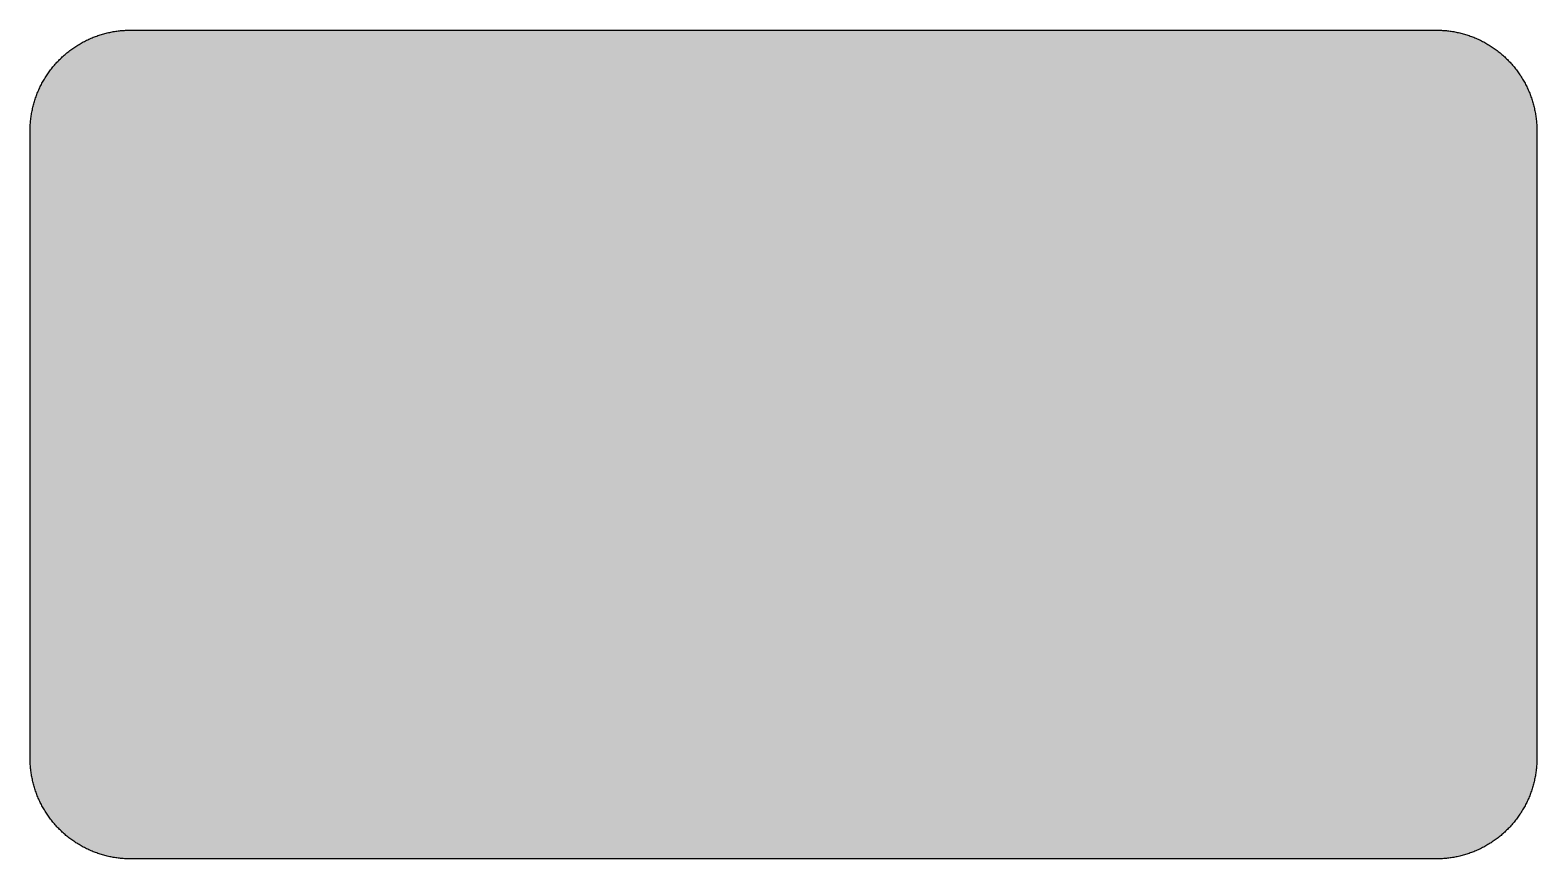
# Model space of a CAD drawing. Header units: millimetres. Extents: x 0 to 212, y 0 to 116.
import ezdxf

# ---------------------------------------------------------------- set-up
doc = ezdxf.new("R2010")
doc.units = ezdxf.units.MM

msp = doc.modelspace()

# ---------------------------------------------------------------- hatches: boundary and pattern name
msp.add_hatch(color=254).paths.add_polyline_path([(14.1633, 0.0536), (13.9878, 0.0533), (13.8125, 0.0559), (13.6373, 0.061), (13.462, 0.0686), (13.2893, 0.0787), (13.114, 0.0914), (12.9413, 0.1041), (12.7686, 0.1219), (12.5959, 0.1397), (12.4231, 0.16), (12.2504, 0.1829), (12.0777, 0.2057), (11.9075, 0.2337), (11.7373, 0.2616), (11.5672, 0.2921), (11.397, 0.3251), (11.2268, 0.3607), (11.0592, 0.3988), (10.8915, 0.4369), (10.7239, 0.4775), (10.5562, 0.5207), (10.3886, 0.5664), (10.2235, 0.6121), (10.0584, 0.6629), (9.8933, 0.7137), (9.7307, 0.7671), (9.5682, 0.8204), (9.4056, 0.8788), (9.2431, 0.9373), (9.083, 0.9982), (8.923, 1.0617), (8.763, 1.1252), (8.6055, 1.1938), (8.4455, 1.2624), (8.2906, 1.331), (8.1331, 1.4046), (7.9781, 1.4783), (7.8232, 1.5545), (7.6708, 1.6332), (7.5184, 1.7145), (7.366, 1.7958), (7.2161, 1.8796), (7.0663, 1.966), (6.919, 2.0523), (6.7716, 2.1438), (6.6243, 2.2352), (6.4795, 2.3266), (6.3348, 2.4232), (6.19, 2.5197), (6.0477, 2.6187), (5.908, 2.7178), (5.7683, 2.8194), (5.6286, 2.9235), (5.4915, 3.0302), (5.3543, 3.1369), (5.2197, 3.2461), (5.0851, 3.3579), (4.953, 3.4722), (4.8209, 3.5865), (4.6914, 3.7033), (4.5644, 3.8202), (4.4348, 3.9395), (4.3104, 4.0615), (4.1859, 4.1859), (4.0615, 4.3104), (3.9395, 4.4348), (3.8202, 4.5618), (3.7033, 4.6914), (3.5865, 4.8209), (3.4722, 4.953), (3.3579, 5.0851), (3.2487, 5.2197), (3.1369, 5.3543), (3.0302, 5.4915), (2.9235, 5.6286), (2.8194, 5.7683), (2.7178, 5.908), (2.6187, 6.0477), (2.5197, 6.19), (2.4232, 6.3348), (2.3266, 6.477), (2.2352, 6.6243), (2.1438, 6.7691), (2.0523, 6.919), (1.966, 7.0663), (1.8796, 7.2161), (1.7958, 7.366), (1.7145, 7.5184), (1.6332, 7.6708), (1.5545, 7.8232), (1.4783, 7.9781), (1.4046, 8.1331), (1.331, 8.2906), (1.2598, 8.4455), (1.1913, 8.603), (1.1252, 8.763), (1.0592, 8.923), (0.9982, 9.083), (0.9373, 9.2431), (0.8763, 9.4056), (0.8204, 9.5682), (0.7645, 9.7307), (0.7112, 9.8933), (0.6604, 10.0584), (0.6121, 10.2235), (0.5639, 10.3911), (0.5207, 10.5562), (0.4775, 10.7239), (0.4343, 10.8915), (0.3962, 11.0592), (0.3607, 11.2268), (0.3251, 11.397), (0.2921, 11.5672), (0.2616, 11.7373), (0.2311, 11.9075), (0.2057, 12.0802), (0.1803, 12.2504), (0.1575, 12.4231), (0.1372, 12.5959), (0.1194, 12.7686), (0.1041, 12.9413), (0.0889, 13.1166), (0.0787, 13.2893), (0.0686, 13.4645), (0.061, 13.6373), (0.0559, 13.8125), (0.0508, 13.9878), (0.0508, 14.163), (0.0522, 102.3592), (0.0508, 102.5322), (0.0559, 102.7074), (0.061, 102.8827), (0.0686, 103.058), (0.0787, 103.2307), (0.0889, 103.4059), (0.1041, 103.5787), (0.1194, 103.7514), (0.1372, 103.9241), (0.1575, 104.0968), (0.1803, 104.2695), (0.2057, 104.4423), (0.2311, 104.6124), (0.2616, 104.7826), (0.2921, 104.9528), (0.3251, 105.123), (0.3607, 105.2932), (0.3962, 105.4608), (0.4343, 105.6284), (0.4775, 105.7961), (0.5207, 105.9637), (0.5639, 106.1314), (0.6121, 106.2965), (0.6604, 106.4616), (0.7112, 106.6267), (0.7645, 106.7892), (0.8204, 106.9518), (0.8763, 107.1143), (0.9373, 107.2769), (0.9982, 107.4369), (1.0592, 107.5969), (1.1252, 107.757), (1.1913, 107.9144), (1.2598, 108.0745), (1.331, 108.2294), (1.4046, 108.3869), (1.4783, 108.5418), (1.5545, 108.6968), (1.6332, 108.8492), (1.7145, 109.0016), (1.7958, 109.154), (1.8796, 109.3038), (1.966, 109.4537), (2.0523, 109.601), (2.1438, 109.7483), (2.2352, 109.8956), (2.3266, 110.0404), (2.4232, 110.1852), (2.5197, 110.33), (2.6187, 110.4722), (2.7178, 110.6119), (2.8194, 110.7516), (2.9235, 110.8913), (3.0302, 111.0285), (3.1369, 111.1656), (3.2487, 111.3003), (3.3579, 111.4349), (3.4722, 111.567), (3.5865, 111.699), (3.7033, 111.8286), (3.8202, 111.9556), (3.9395, 112.0851), (4.0615, 112.2096), (4.1859, 112.334), (4.3104, 112.4585), (4.4348, 112.5804), (4.5644, 112.6998), (4.6914, 112.8166), (4.8209, 112.9335), (4.953, 113.0478), (5.0851, 113.1621), (5.2197, 113.2713), (5.3543, 113.3831), (5.4915, 113.4897), (5.6286, 113.5964), (5.7683, 113.7006), (5.908, 113.8022), (6.0477, 113.9012), (6.19, 114.0003), (6.3348, 114.0968), (6.4795, 114.1933), (6.6243, 114.2848), (6.7716, 114.3762), (6.919, 114.4676), (7.0663, 114.554), (7.2161, 114.6404), (7.366, 114.7242), (7.5184, 114.8055), (7.6708, 114.8867), (7.8232, 114.9655), (7.9781, 115.0417), (8.1331, 115.1153), (8.2906, 115.189), (8.4455, 115.2601), (8.6055, 115.3287), (8.763, 115.3947), (8.923, 115.4608), (9.083, 115.5217), (9.2431, 115.5827), (9.4056, 115.6437), (9.5682, 115.6995), (9.7307, 115.7554), (9.8933, 115.8088), (10.0584, 115.8596), (10.2235, 115.9078), (10.3886, 115.9561), (10.5562, 115.9993), (10.7239, 116.0424), (10.8915, 116.0856), (11.0592, 116.1237), (11.2268, 116.1593), (11.397, 116.1948), (11.5672, 116.2279), (11.7373, 116.2583), (11.9075, 116.2888), (12.0777, 116.3142), (12.2504, 116.3396), (12.4231, 116.3625), (12.5959, 116.3828), (12.7686, 116.4006), (12.9413, 116.4158), (13.114, 116.4311), (13.2893, 116.4412), (13.462, 116.4514), (13.6373, 116.459), (13.8125, 116.4641), (13.9878, 116.4692), (14.163, 116.4692), (197.6078, 116.4703), (197.7822, 116.4692), (197.9574, 116.4641), (198.1327, 116.459), (198.3054, 116.4514), (198.4807, 116.4412), (198.6534, 116.4311), (198.8287, 116.4158), (199.0014, 116.4006), (199.1741, 116.3828), (199.3468, 116.3625), (199.5195, 116.3396), (199.6897, 116.3142), (199.8624, 116.2888), (200.0326, 116.2583), (200.2028, 116.2279), (200.373, 116.1948), (200.5432, 116.1593), (200.7108, 116.1237), (200.8784, 116.0856), (201.0461, 116.0424), (201.2137, 115.9993), (201.3788, 115.9561), (201.5465, 115.9078), (201.7116, 115.8596), (201.8767, 115.8088), (202.0392, 115.7554), (202.2018, 115.6995), (202.3643, 115.6437), (202.5269, 115.5827), (202.6869, 115.5217), (202.8469, 115.4608), (203.007, 115.3947), (203.167, 115.3287), (203.3245, 115.2601), (203.4794, 115.189), (203.6369, 115.1153), (203.7918, 115.0417), (203.9468, 114.9655), (204.0992, 114.8867), (204.2516, 114.8055), (204.404, 114.7242), (204.5538, 114.6404), (204.7037, 114.554), (204.8535, 114.4676), (205.0009, 114.3762), (205.1456, 114.2848), (205.293, 114.1933), (205.4352, 114.0968), (205.58, 114.0003), (205.7222, 113.9012), (205.8619, 113.8022), (206.0016, 113.7006), (206.1413, 113.5964), (206.2785, 113.4897), (206.4156, 113.3831), (206.5503, 113.2713), (206.6849, 113.1621), (206.817, 113.0478), (206.949, 112.9335), (207.0786, 112.8166), (207.2081, 112.6998), (207.3351, 112.5804), (207.4596, 112.4585), (207.584, 112.334), (207.7085, 112.2096), (207.8304, 112.0851), (207.9498, 111.9556), (208.0666, 111.8286), (208.1835, 111.699), (208.2978, 111.567), (208.4121, 111.4349), (208.5238, 111.3003), (208.6331, 111.1656), (208.7397, 111.0285), (208.8464, 110.8913), (208.9506, 110.7516), (209.0522, 110.6119), (209.1512, 110.4722), (209.2503, 110.33), (209.3468, 110.1852), (209.4433, 110.0404), (209.5348, 109.8956), (209.6262, 109.7483), (209.7176, 109.601), (209.804, 109.4537), (209.8904, 109.3038), (209.9742, 109.154), (210.0555, 109.0016), (210.1367, 108.8492), (210.2155, 108.6968), (210.2917, 108.5418), (210.3653, 108.3869), (210.439, 108.2294), (210.5076, 108.0745), (210.5762, 107.9144), (210.6447, 107.757), (210.7082, 107.5969), (210.7717, 107.4369), (210.8327, 107.2769), (210.8911, 107.1143), (210.9495, 106.9518), (211.0029, 106.7892), (211.0562, 106.6267), (211.107, 106.4616), (211.1578, 106.2965), (211.2035, 106.1314), (211.2493, 105.9637), (211.2924, 105.7961), (211.3331, 105.6284), (211.3712, 105.4608), (211.4093, 105.2932), (211.4448, 105.123), (211.4779, 104.9528), (211.5083, 104.7826), (211.5363, 104.6124), (211.5642, 104.4423), (211.5871, 104.2695), (211.6099, 104.0968), (211.6303, 103.9241), (211.648, 103.7514), (211.6658, 103.5787), (211.6785, 103.4059), (211.6912, 103.2307), (211.7014, 103.058), (211.709, 102.8827), (211.7141, 102.7074), (211.7166, 102.5322), (211.7166, 102.3569), (211.7189, 14.1647), (211.7166, 13.9878), (211.7141, 13.8125), (211.709, 13.6373), (211.7014, 13.4645), (211.6912, 13.2893), (211.6785, 13.1166), (211.6658, 12.9413), (211.648, 12.7686), (211.6303, 12.5959), (211.6099, 12.4231), (211.5871, 12.2504), (211.5642, 12.0802), (211.5363, 11.9075), (211.5083, 11.7373), (211.4779, 11.5672), (211.4448, 11.397), (211.4093, 11.2268), (211.3712, 11.0592), (211.3331, 10.8915), (211.2924, 10.7239), (211.2493, 10.5562), (211.2035, 10.3911), (211.1578, 10.2235), (211.107, 10.0584), (211.0562, 9.8933), (211.0029, 9.7307), (210.9495, 9.5682), (210.8911, 9.4056), (210.8327, 9.2431), (210.7717, 9.083), (210.7082, 8.923), (210.6447, 8.763), (210.5762, 8.603), (210.5076, 8.4455), (210.439, 8.2906), (210.3653, 8.1331), (210.2917, 7.9781), (210.2155, 7.8232), (210.1367, 7.6708), (210.0555, 7.5184), (209.9742, 7.366), (209.8904, 7.2161), (209.804, 7.0663), (209.7176, 6.919), (209.6262, 6.7691), (209.5348, 6.6243), (209.4433, 6.477), (209.3468, 6.3348), (209.2503, 6.19), (209.1512, 6.0477), (209.0522, 5.908), (208.9506, 5.7683), (208.8464, 5.6286), (208.7397, 5.4915), (208.6331, 5.3543), (208.5238, 5.2197), (208.4121, 5.0851), (208.2978, 4.953), (208.1835, 4.8209), (208.0666, 4.6914), (207.9498, 4.5618), (207.8304, 4.4348), (207.7085, 4.3104), (207.584, 4.1859), (207.4596, 4.0615), (207.3351, 3.9395), (207.2081, 3.8202), (207.0786, 3.7033), (206.949, 3.5865), (206.817, 3.4722), (206.6849, 3.3579), (206.5503, 3.2461), (206.4156, 3.1369), (206.2785, 3.0302), (206.1413, 2.9235), (206.0016, 2.8194), (205.8619, 2.7178), (205.7222, 2.6187), (205.58, 2.5197), (205.4352, 2.4232), (205.293, 2.3266), (205.1456, 2.2352), (205.0009, 2.1438), (204.8535, 2.0523), (204.7037, 1.966), (204.5538, 1.8796), (204.404, 1.7958), (204.2516, 1.7145), (204.0992, 1.6332), (203.9468, 1.5545), (203.7918, 1.4783), (203.6369, 1.4046), (203.4794, 1.331), (203.3245, 1.2624), (203.167, 1.1938), (203.007, 1.1252), (202.8469, 1.0617), (202.6869, 0.9982), (202.5269, 0.9373), (202.3643, 0.8788), (202.2018, 0.8204), (202.0392, 0.7671), (201.8767, 0.7137), (201.7116, 0.6629), (201.5465, 0.6121), (201.3788, 0.5664), (201.2137, 0.5207), (201.0461, 0.4775), (200.8784, 0.4369), (200.7108, 0.3988), (200.5432, 0.3607), (200.373, 0.3251), (200.2028, 0.2921), (200.0326, 0.2616), (199.8624, 0.2337), (199.6897, 0.2057), (199.5195, 0.1829), (199.3468, 0.16), (199.1741, 0.1397), (199.0014, 0.1219), (198.8287, 0.1041), (198.6534, 0.0914), (198.4807, 0.0787), (198.3054, 0.0686), (198.1327, 0.061), (197.9574, 0.0559), (197.7822, 0.0533), (197.6069, 0.0533)])
h = msp.add_hatch(color=59)
h.paths.add_polyline_path([(14.1633, 3.5814), (13.8887, 3.5839), (13.6169, 3.5941), (13.3477, 3.6119), (13.081, 3.6347), (12.8143, 3.6652), (12.5501, 3.7008), (12.2885, 3.7465), (12.0294, 3.7948), (11.7729, 3.8506), (11.5164, 3.9141), (11.2649, 3.9827), (11.016, 4.0564), (10.7671, 4.1351), (10.5232, 4.2215), (10.2819, 4.3129), (10.0432, 4.412), (9.8069, 4.5161), (9.5733, 4.6228), (9.3447, 4.7371), (9.1186, 4.8565), (8.8951, 4.9809), (8.6741, 5.113), (8.4582, 5.2476), (8.2448, 5.3873), (8.0366, 5.5321), (7.8308, 5.682), (7.6276, 5.8369), (7.4295, 5.9969), (7.2365, 6.1595), (7.046, 6.3297), (6.8605, 6.5024), (6.6777, 6.6802), (6.5024, 6.8605), (6.3271, 7.046), (6.1595, 7.2365), (5.9969, 7.432), (5.8369, 7.6302), (5.682, 7.8308), (5.5321, 8.0366), (5.3873, 8.2448), (5.2451, 8.4582), (5.1105, 8.6741), (4.9809, 8.8951), (4.8565, 9.1186), (4.7371, 9.3447), (4.6228, 9.5758), (4.5136, 9.8069), (4.4094, 10.0432), (4.3129, 10.2819), (4.2215, 10.5232), (4.1351, 10.7696), (4.0538, 11.016), (3.9802, 11.2649), (3.9116, 11.5189), (3.8506, 11.7729), (3.7948, 12.0294), (3.744, 12.2911), (3.7008, 12.5527), (3.6627, 12.8143), (3.6322, 13.081), (3.6093, 13.3502), (3.5916, 13.6195), (3.5814, 13.8913), (3.5789, 14.163), (3.58, 102.3592), (3.5814, 102.6312), (3.5916, 102.903), (3.6093, 103.1723), (3.6322, 103.439), (3.6627, 103.7057), (3.7008, 103.9698), (3.744, 104.2314), (3.7948, 104.4905), (3.8506, 104.7471), (3.9116, 105.0036), (3.9802, 105.2551), (4.0538, 105.504), (4.1351, 105.7529), (4.2215, 105.9967), (4.3129, 106.238), (4.4094, 106.4768), (4.5136, 106.713), (4.6228, 106.9467), (4.7371, 107.1753), (4.8565, 107.4014), (4.9809, 107.6249), (5.1105, 107.8459), (5.2451, 108.0618), (5.3873, 108.2751), (5.5321, 108.4834), (5.682, 108.6891), (5.8369, 108.8923), (5.9969, 109.0905), (6.1595, 109.2835), (6.3271, 109.474), (6.5024, 109.6594), (6.6777, 109.8423), (6.8605, 110.0176), (7.046, 110.1928), (7.2365, 110.3605), (7.4295, 110.523), (7.6276, 110.683), (7.8308, 110.838), (8.0366, 110.9878), (8.2448, 111.1326), (8.4582, 111.2749), (8.6741, 111.4095), (8.8951, 111.539), (9.1186, 111.6635), (9.3447, 111.7829), (9.5733, 111.8972), (9.8069, 112.0064), (10.0432, 112.1105), (10.2819, 112.207), (10.5232, 112.2985), (10.7671, 112.3848), (11.016, 112.4661), (11.2649, 112.5398), (11.5164, 112.6084), (11.7729, 112.6693), (12.0294, 112.7252), (12.2885, 112.776), (12.5501, 112.8192), (12.8143, 112.8573), (13.081, 112.8878), (13.3477, 112.9106), (13.6169, 112.9284), (13.8887, 112.9386), (14.163, 112.9411), (197.6078, 112.9425), (197.8787, 112.9386), (198.1505, 112.9284), (198.4197, 112.9106), (198.689, 112.8878), (198.9557, 112.8573), (199.2173, 112.8192), (199.4789, 112.776), (199.7405, 112.7252), (199.9971, 112.6693), (200.2511, 112.6084), (200.5051, 112.5398), (200.754, 112.4661), (201.0004, 112.3848), (201.2467, 112.2985), (201.488, 112.207), (201.7268, 112.1105), (201.963, 112.0064), (202.1942, 111.8972), (202.4253, 111.7829), (202.6514, 111.6635), (202.8749, 111.539), (203.0959, 111.4095), (203.3118, 111.2749), (203.5251, 111.1326), (203.7334, 110.9878), (203.9391, 110.838), (204.1398, 110.683), (204.3379, 110.523), (204.5335, 110.3605), (204.724, 110.1928), (204.9094, 110.0176), (205.0898, 109.8423), (205.2676, 109.6594), (205.4403, 109.474), (205.6105, 109.2835), (205.773, 109.0905), (205.933, 108.8923), (206.088, 108.6891), (206.2378, 108.4834), (206.3826, 108.2751), (206.5223, 108.0618), (206.6569, 107.8459), (206.789, 107.6249), (206.9135, 107.4014), (207.0329, 107.1753), (207.1472, 106.9467), (207.2538, 106.713), (207.358, 106.4768), (207.457, 106.238), (207.5485, 105.9967), (207.6348, 105.7529), (207.7136, 105.504), (207.7872, 105.2551), (207.8558, 105.0036), (207.9193, 104.7471), (207.9752, 104.4905), (208.0235, 104.2314), (208.0692, 103.9698), (208.1047, 103.7057), (208.1352, 103.439), (208.1581, 103.1723), (208.1759, 102.903), (208.186, 102.6312), (208.1911, 102.3569), (208.1911, 14.1647), (208.186, 13.8913), (208.1759, 13.6195), (208.1581, 13.3502), (208.1352, 13.081), (208.1047, 12.8143), (208.0692, 12.5527), (208.0235, 12.2911), (207.9752, 12.0294), (207.9193, 11.7729), (207.8558, 11.5189), (207.7872, 11.2649), (207.7136, 11.016), (207.6348, 10.7696), (207.5485, 10.5232), (207.457, 10.2819), (207.358, 10.0432), (207.2538, 9.8069), (207.1472, 9.5758), (207.0329, 9.3447), (206.9135, 9.1186), (206.789, 8.8951), (206.6569, 8.6741), (206.5223, 8.4582), (206.3826, 8.2448), (206.2378, 8.0366), (206.088, 7.8308), (205.933, 7.6302), (205.773, 7.432), (205.6105, 7.2365), (205.4403, 7.046), (205.2676, 6.8605), (205.0898, 6.6802), (204.9094, 6.5024), (204.724, 6.3297), (204.5335, 6.1595), (204.3379, 5.9969), (204.1398, 5.8369), (203.9391, 5.682), (203.7334, 5.5321), (203.5251, 5.3873), (203.3118, 5.2476), (203.0959, 5.113), (202.8749, 4.9809), (202.6514, 4.8565), (202.4253, 4.7371), (202.1942, 4.6228), (201.963, 4.5161), (201.7268, 4.412), (201.488, 4.3129), (201.2467, 4.2215), (201.0004, 4.1351), (200.754, 4.0564), (200.5051, 3.9827), (200.2511, 3.9141), (199.9971, 3.8506), (199.7405, 3.7948), (199.4789, 3.7465), (199.2173, 3.7008), (198.9557, 3.6652), (198.689, 3.6347), (198.4197, 3.6119), (198.1505, 3.5941), (197.8787, 3.5839), (197.6069, 3.5789)])
h.paths.add_polyline_path([(14.1633, 8.8731), (14.0259, 8.8748), (13.8887, 8.8798), (13.7541, 8.8875), (13.622, 8.9002), (13.4874, 8.9154), (13.3553, 8.9332), (13.2258, 8.9535), (13.0962, 8.9789), (12.9667, 9.0068), (12.8397, 9.0373), (12.7127, 9.0729), (12.5882, 9.1084), (12.4663, 9.1491), (12.3419, 9.1923), (12.2225, 9.238), (12.1031, 9.2888), (11.9837, 9.3396), (11.8694, 9.3929), (11.7526, 9.4513), (11.6408, 9.5098), (11.5291, 9.5733), (11.4198, 9.6368), (11.3106, 9.7053), (11.2039, 9.7765), (11.0998, 9.8476), (10.9957, 9.9238), (10.8966, 10), (10.7975, 10.0787), (10.6985, 10.1625), (10.6045, 10.2464), (10.5105, 10.3327), (10.4216, 10.4216), (10.3327, 10.5131), (10.2464, 10.6045), (10.16, 10.701), (10.0787, 10.7975), (10, 10.8966), (9.9212, 10.9982), (9.8476, 11.0998), (9.7739, 11.2039), (9.7053, 11.3106), (9.6368, 11.4198), (9.5707, 11.5291), (9.5098, 11.6408), (9.4488, 11.7551), (9.3929, 11.8694), (9.337, 11.9863), (9.2862, 12.1031), (9.238, 12.2225), (9.1923, 12.3444), (9.1491, 12.4663), (9.1084, 12.5908), (9.0703, 12.7152), (9.0373, 12.8397), (9.0068, 12.9692), (8.9789, 13.0962), (8.9535, 13.2258), (8.9306, 13.3579), (8.9129, 13.4899), (8.8976, 13.622), (8.8849, 13.7566), (8.8773, 13.8913), (8.8722, 14.0259), (8.8697, 14.163), (8.8717, 102.3592), (8.8722, 102.4941), (8.8773, 102.6312), (8.8849, 102.7659), (8.8976, 102.8979), (8.9129, 103.0326), (8.9306, 103.1646), (8.9535, 103.2942), (8.9789, 103.4237), (9.0068, 103.5533), (9.0373, 103.6803), (9.0703, 103.8073), (9.1084, 103.9317), (9.1491, 104.0536), (9.1923, 104.1781), (9.238, 104.2975), (9.2862, 104.4169), (9.337, 104.5362), (9.3929, 104.6505), (9.4488, 104.7674), (9.5098, 104.8791), (9.5707, 104.9909), (9.6368, 105.1001), (9.7053, 105.2093), (9.7739, 105.316), (9.8476, 105.4202), (9.9212, 105.5243), (10, 105.6234), (10.0787, 105.7224), (10.16, 105.8215), (10.2464, 105.9155), (10.3327, 106.0094), (10.4216, 106.0983), (10.5105, 106.1872), (10.6045, 106.2736), (10.6985, 106.36), (10.7975, 106.4412), (10.8966, 106.52), (10.9957, 106.5987), (11.0998, 106.6724), (11.2039, 106.746), (11.3106, 106.8146), (11.4198, 106.8832), (11.5291, 106.9492), (11.6408, 107.0102), (11.7526, 107.0712), (11.8694, 107.127), (11.9837, 107.1829), (12.1031, 107.2337), (12.2225, 107.282), (12.3419, 107.3277), (12.4663, 107.3709), (12.5882, 107.4115), (12.7127, 107.4496), (12.8397, 107.4826), (12.9667, 107.5131), (13.0962, 107.5411), (13.2258, 107.5665), (13.3553, 107.5893), (13.4874, 107.6071), (13.622, 107.6223), (13.7541, 107.635), (13.8887, 107.6427), (14.0259, 107.6477), (14.163, 107.6503), (197.6078, 107.6508), (197.7441, 107.6477), (197.8787, 107.6427), (198.0133, 107.635), (198.1479, 107.6223), (198.28, 107.6071), (198.4121, 107.5893), (198.5442, 107.5665), (198.6737, 107.5411), (198.8007, 107.5131), (198.9303, 107.4826), (199.0547, 107.4496), (199.1792, 107.4115), (199.3036, 107.3709), (199.4256, 107.3277), (199.5475, 107.282), (199.6669, 107.2337), (199.7837, 107.1829), (199.9005, 107.127), (200.0148, 107.0712), (200.1291, 107.0102), (200.2409, 106.9492), (200.3501, 106.8832), (200.4593, 106.8146), (200.566, 106.746), (200.6702, 106.6724), (200.7718, 106.5987), (200.8734, 106.52), (200.9724, 106.4412), (201.0689, 106.36), (201.1655, 106.2736), (201.2569, 106.1872), (201.3483, 106.0983), (201.4372, 106.0094), (201.5236, 105.9155), (201.6074, 105.8215), (201.6912, 105.7224), (201.77, 105.6234), (201.8462, 105.5243), (201.9224, 105.4202), (201.9935, 105.316), (202.0646, 105.2093), (202.1332, 105.1001), (202.1967, 104.9909), (202.2602, 104.8791), (202.3186, 104.7674), (202.377, 104.6505), (202.4304, 104.5362), (202.4812, 104.4169), (202.532, 104.2975), (202.5777, 104.1781), (202.6209, 104.0536), (202.6615, 103.9317), (202.6971, 103.8073), (202.7326, 103.6803), (202.7631, 103.5533), (202.7911, 103.4237), (202.8165, 103.2942), (202.8368, 103.1646), (202.8546, 103.0326), (202.8698, 102.8979), (202.8825, 102.7659), (202.8901, 102.6312), (202.8952, 102.4941), (202.8977, 102.3569), (202.8994, 14.1647), (202.8952, 14.0259), (202.8901, 13.8913), (202.8825, 13.7566), (202.8698, 13.622), (202.8546, 13.4899), (202.8368, 13.3579), (202.8165, 13.2258), (202.7911, 13.0962), (202.7631, 12.9692), (202.7326, 12.8397), (202.6971, 12.7152), (202.6615, 12.5908), (202.6209, 12.4663), (202.5777, 12.3444), (202.532, 12.2225), (202.4812, 12.1031), (202.4304, 11.9863), (202.377, 11.8694), (202.3186, 11.7551), (202.2602, 11.6408), (202.1967, 11.5291), (202.1332, 11.4198), (202.0646, 11.3106), (201.9935, 11.2039), (201.9224, 11.0998), (201.8462, 10.9982), (201.77, 10.8966), (201.6912, 10.7975), (201.6074, 10.701), (201.5236, 10.6045), (201.4372, 10.5131), (201.3483, 10.4216), (201.2569, 10.3327), (201.1655, 10.2464), (201.0689, 10.1625), (200.9724, 10.0787), (200.8734, 10), (200.7718, 9.9238), (200.6702, 9.8476), (200.566, 9.7765), (200.4593, 9.7053), (200.3501, 9.6368), (200.2409, 9.5733), (200.1291, 9.5098), (200.0148, 9.4513), (199.9005, 9.3929), (199.7837, 9.3396), (199.6669, 9.2888), (199.5475, 9.238), (199.4256, 9.1923), (199.3036, 9.1491), (199.1792, 9.1084), (199.0547, 9.0729), (198.9303, 9.0373), (198.8007, 9.0068), (198.6737, 8.9789), (198.5442, 8.9535), (198.4121, 8.9332), (198.28, 8.9154), (198.1479, 8.9002), (198.0133, 8.8875), (197.8787, 8.8798), (197.7441, 8.8748), (197.6069, 8.8722)], flags=16)
h = msp.add_hatch(color=59)
edge = h.paths.add_edge_path()
edge.add_line((118.9383, 58.5265), (118.933, 57.6478))
edge.add_line((118.933, 57.6478), (118.9203, 56.7893))
edge.add_line((118.9203, 56.7893), (118.8974, 55.9511))
edge.add_line((118.8974, 55.9511), (118.8669, 55.1358))
edge.add_line((118.8669, 55.1358), (118.8288, 54.3382))
edge.add_line((118.8288, 54.3382), (118.7831, 53.561))
edge.add_line((118.7831, 53.561), (118.7272, 52.8041))
edge.add_line((118.7272, 52.8041), (118.6637, 52.0649))
edge.add_line((118.6637, 52.0649), (118.5926, 51.3461))
edge.add_line((118.5926, 51.3461), (118.5139, 50.6476))
edge.add_line((118.5139, 50.6476), (118.4275, 49.9643))
edge.add_line((118.4275, 49.9643), (118.3335, 49.3039))
edge.add_line((118.3335, 49.3039), (118.2319, 48.6588))
edge.add_line((118.2319, 48.6588), (118.1227, 48.0314))
edge.add_line((118.1227, 48.0314), (118.0059, 47.4243))
edge.add_line((118.0059, 47.4243), (117.8839, 46.8325))
edge.add_line((117.8839, 46.8325), (117.7519, 46.2585))
edge.add_line((117.7519, 46.2585), (117.6147, 45.7022))
edge.add_line((117.6147, 45.7022), (117.4699, 45.1637))
edge.add_line((117.4699, 45.1637), (117.3175, 44.6405))
edge.add_line((117.3175, 44.6405), (117.16, 44.135))
edge.add_line((117.16, 44.135), (116.9949, 43.6448))
edge.add_line((116.9949, 43.6448), (116.8222, 43.1724))
edge.add_line((116.8222, 43.1724), (116.6444, 42.7126))
edge.add_line((116.6444, 42.7126), (116.459, 42.2707))
edge.add_line((116.459, 42.2707), (116.2685, 41.844))
edge.add_line((116.2685, 41.844), (116.0729, 41.4325))
edge.add_line((116.0729, 41.4325), (115.8697, 41.0362))
edge.add_line((115.8697, 41.0362), (115.6614, 40.6552))
edge.add_line((115.6614, 40.6552), (115.4481, 40.2869))
edge.add_line((115.4481, 40.2869), (115.2271, 39.9364))
edge.add_line((115.2271, 39.9364), (115.001, 39.5961))
edge.add_line((115.001, 39.5961), (114.7699, 39.2709))
edge.add_line((114.7699, 39.2709), (114.5337, 38.9611))
edge.add_line((114.5337, 38.9611), (114.2924, 38.6639))
edge.add_line((114.2924, 38.6639), (114.046, 38.3794))
edge.add_line((114.046, 38.3794), (113.792, 38.1076))
edge.add_line((113.792, 38.1076), (113.5355, 37.8485))
edge.add_line((113.5355, 37.8485), (113.2738, 37.6022))
edge.add_line((113.2738, 37.6022), (113.0071, 37.3685))
edge.add_line((113.0071, 37.3685), (112.7354, 37.1475))
edge.add_line((112.7354, 37.1475), (112.461, 36.9367))
edge.add_line((112.461, 36.9367), (112.1791, 36.7386))
edge.add_line((112.1791, 36.7386), (111.8946, 36.5531))
edge.add_line((111.8946, 36.5531), (111.6051, 36.3753))
edge.add_line((111.6051, 36.3753), (111.313, 36.2128))
edge.add_line((111.313, 36.2128), (111.0158, 36.0578))
edge.add_line((111.0158, 36.0578), (110.7135, 35.9156))
edge.add_line((110.7135, 35.9156), (110.4087, 35.7835))
edge.add_line((110.4087, 35.7835), (110.1014, 35.6616))
edge.add_line((110.1014, 35.6616), (109.789, 35.5473))
edge.add_line((109.789, 35.5473), (109.4715, 35.4457))
edge.add_line((109.4715, 35.4457), (109.154, 35.3517))
edge.add_line((109.154, 35.3517), (108.8314, 35.2679))
edge.add_line((108.8314, 35.2679), (108.5037, 35.1942))
edge.add_line((108.5037, 35.1942), (108.1761, 35.1282))
edge.add_line((108.1761, 35.1282), (107.8433, 35.0698))
edge.add_line((107.8433, 35.0698), (107.508, 35.0215))
edge.add_line((107.508, 35.0215), (107.1702, 34.9783))
edge.add_line((107.1702, 34.9783), (106.8299, 34.9453))
edge.add_line((106.8299, 34.9453), (106.487, 34.9199))
edge.add_line((106.487, 34.9199), (106.1415, 34.9021))
edge.add_line((106.1415, 34.9021), (105.7935, 34.892))
edge.add_line((105.7935, 34.892), (105.443, 34.8894))
edge.add_line((105.443, 34.8894), (98.3008, 34.8904))
edge.add_line((98.3008, 34.8904), (98.3008, 81.6335))
edge.add_line((98.3008, 81.6335), (105.5328, 81.6335))
edge.add_line((105.5328, 81.6335), (105.8545, 81.6305))
edge.add_line((105.8545, 81.6305), (106.1745, 81.6229))
edge.add_line((106.1745, 81.6229), (106.4971, 81.6102))
edge.add_line((106.4971, 81.6102), (106.8146, 81.5924))
edge.add_line((106.8146, 81.5924), (107.1347, 81.5696))
edge.add_line((107.1347, 81.5696), (107.4522, 81.5416))
edge.add_line((107.4522, 81.5416), (107.7671, 81.5061))
edge.add_line((107.7671, 81.5061), (108.0821, 81.4629))
edge.add_line((108.0821, 81.4629), (108.3945, 81.4146))
edge.add_line((108.3945, 81.4146), (108.7069, 81.3587))
edge.add_line((108.7069, 81.3587), (109.0168, 81.2952))
edge.add_line((109.0168, 81.2952), (109.3241, 81.2241))
edge.add_line((109.3241, 81.2241), (109.6289, 81.1428))
edge.add_line((109.6289, 81.1428), (109.9312, 81.0539))
edge.add_line((109.9312, 81.0539), (110.2309, 80.9574))
edge.add_line((110.2309, 80.9574), (110.5281, 80.8507))
edge.add_line((110.5281, 80.8507), (110.8227, 80.7339))
edge.add_line((110.8227, 80.7339), (111.1148, 80.6069))
edge.add_line((111.1148, 80.6069), (111.4044, 80.4697))
edge.add_line((111.4044, 80.4697), (111.6889, 80.3224))
edge.add_line((111.6889, 80.3224), (111.9708, 80.1649))
edge.add_line((111.9708, 80.1649), (112.2502, 79.9973))
edge.add_line((112.2502, 79.9973), (112.5245, 79.8144))
edge.add_line((112.5245, 79.8144), (112.7963, 79.6239))
edge.add_line((112.7963, 79.6239), (113.063, 79.4182))
edge.add_line((113.063, 79.4182), (113.3272, 79.2023))
edge.add_line((113.3272, 79.2023), (113.5863, 78.9711))
edge.add_line((113.5863, 78.9711), (113.8403, 78.7298))
edge.add_line((113.8403, 78.7298), (114.0917, 78.4733))
edge.add_line((114.0917, 78.4733), (114.3381, 78.2015))
edge.add_line((114.3381, 78.2015), (114.5769, 77.917))
edge.add_line((114.5769, 77.917), (114.8131, 77.6199))
edge.add_line((114.8131, 77.6199), (115.0442, 77.3049))
edge.add_line((115.0442, 77.3049), (115.2703, 76.9772))
edge.add_line((115.2703, 76.9772), (115.4913, 76.6343))
edge.add_line((115.4913, 76.6343), (115.7072, 76.2737))
edge.add_line((115.7072, 76.2737), (115.9154, 75.8977))
edge.add_line((115.9154, 75.8977), (116.1186, 75.5066))
edge.add_line((116.1186, 75.5066), (116.3168, 75.0976))
edge.add_line((116.3168, 75.0976), (116.5098, 74.6735))
edge.add_line((116.5098, 74.6735), (116.6952, 74.2315))
edge.add_line((116.6952, 74.2315), (116.873, 73.7692))
edge.add_line((116.873, 73.7692), (117.0483, 73.2917))
edge.add_line((117.0483, 73.2917), (117.2134, 72.7939))
edge.add_line((117.2134, 72.7939), (117.3734, 72.2808))
edge.add_line((117.3734, 72.2808), (117.5258, 71.7448))
edge.add_line((117.5258, 71.7448), (117.6706, 71.1911))
edge.add_line((117.6706, 71.1911), (117.8103, 70.6196))
edge.add_line((117.8103, 70.6196), (117.9398, 70.0253))
edge.add_line((117.9398, 70.0253), (118.0643, 69.4131))
edge.add_line((118.0643, 69.4131), (118.1811, 68.7781))
edge.add_line((118.1811, 68.7781), (118.2903, 68.1253))
edge.add_line((118.2903, 68.1253), (118.3894, 67.4497))
edge.add_line((118.3894, 67.4497), (118.4834, 66.7512))
edge.add_line((118.4834, 66.7512), (118.5672, 66.0324))
edge.add_line((118.5672, 66.0324), (118.6434, 65.2907))
edge.add_line((118.6434, 65.2907), (118.712, 64.5287))
edge.add_line((118.712, 64.5287), (118.7704, 63.7413))
edge.add_line((118.7704, 63.7413), (118.8212, 62.931))
edge.add_line((118.8212, 62.931), (118.8618, 62.0979))
edge.add_line((118.8618, 62.0979), (118.8949, 61.2419))
edge.add_line((118.8949, 61.2419), (118.9177, 60.3606))
edge.add_line((118.9177, 60.3606), (118.933, 59.4563))
edge.add_line((118.933, 59.4563), (118.938, 58.5241))
edge = h.paths.add_edge_path(flags=16)
edge.add_line((128.6397, 58.5265), (128.6307, 59.7281))
edge.add_line((128.6307, 59.7281), (128.6053, 60.9016))
edge.add_line((128.6053, 60.9016), (128.5621, 62.0446))
edge.add_line((128.5621, 62.0446), (128.5037, 63.1571))
edge.add_line((128.5037, 63.1571), (128.43, 64.2391))
edge.add_line((128.43, 64.2391), (128.3386, 65.2907))
edge.add_line((128.3386, 65.2907), (128.2344, 66.3143))
edge.add_line((128.2344, 66.3143), (128.1125, 67.31))
edge.add_line((128.1125, 67.31), (127.9754, 68.2777))
edge.add_line((127.9754, 68.2777), (127.823, 69.215))
edge.add_line((127.823, 69.215), (127.6579, 70.1269))
edge.add_line((127.6579, 70.1269), (127.4775, 71.0108))
edge.add_line((127.4775, 71.0108), (127.2819, 71.8668))
edge.add_line((127.2819, 71.8668), (127.0711, 72.6999))
edge.add_line((127.0711, 72.6999), (126.8476, 73.5051))
edge.add_line((126.8476, 73.5051), (126.6114, 74.2823))
edge.add_line((126.6114, 74.2823), (126.3599, 75.0367))
edge.add_line((126.3599, 75.0367), (126.0983, 75.7657))
edge.add_line((126.0983, 75.7657), (125.8214, 76.4718))
edge.add_line((125.8214, 76.4718), (125.5319, 77.1525))
edge.add_line((125.5319, 77.1525), (125.2296, 77.8078))
edge.add_line((125.2296, 77.8078), (124.9172, 78.4428))
edge.add_line((124.9172, 78.4428), (124.5895, 79.0524))
edge.add_line((124.5895, 79.0524), (124.2517, 79.6417))
edge.add_line((124.2517, 79.6417), (123.9037, 80.2081))
edge.add_line((123.9037, 80.2081), (123.5431, 80.7517))
edge.add_line((123.5431, 80.7517), (123.1697, 81.2749))
edge.add_line((123.1697, 81.2749), (122.7887, 81.7778))
edge.add_line((122.7887, 81.7778), (122.395, 82.2579))
edge.add_line((122.395, 82.2579), (121.9911, 82.7202))
edge.add_line((121.9911, 82.7202), (121.5771, 83.1621))
edge.add_line((121.5771, 83.1621), (121.1529, 83.5838))
edge.add_line((121.1529, 83.5838), (120.7186, 83.9876))
edge.add_line((120.7186, 83.9876), (120.2766, 84.3712))
edge.add_line((120.2766, 84.3712), (119.8245, 84.7369))
edge.add_line((119.8245, 84.7369), (119.3622, 85.0849))
edge.add_line((119.3622, 85.0849), (118.8923, 85.4151))
edge.add_line((118.8923, 85.4151), (118.4123, 85.7275))
edge.add_line((118.4123, 85.7275), (117.9246, 86.0247))
edge.add_line((117.9246, 86.0247), (117.4293, 86.3067))
edge.add_line((117.4293, 86.3067), (116.9264, 86.5708))
edge.add_line((116.9264, 86.5708), (116.4133, 86.8197))
edge.add_line((116.4133, 86.8197), (115.8951, 87.0534))
edge.add_line((115.8951, 87.0534), (115.3693, 87.2719))
edge.add_line((115.3693, 87.2719), (114.8359, 87.4751))
edge.add_line((114.8359, 87.4751), (114.2975, 87.6656))
edge.add_line((114.2975, 87.6656), (113.7514, 87.8434))
edge.add_line((113.7514, 87.8434), (113.1976, 88.0059))
edge.add_line((113.1976, 88.0059), (112.6388, 88.1558))
edge.add_line((112.6388, 88.1558), (112.075, 88.2929))
edge.add_line((112.075, 88.2929), (111.5035, 88.4199))
edge.add_line((111.5035, 88.4199), (110.9269, 88.5342))
edge.add_line((110.9269, 88.5342), (110.3478, 88.6358))
edge.add_line((110.3478, 88.6358), (109.761, 88.7298))
edge.add_line((109.761, 88.7298), (109.1717, 88.8086))
edge.add_line((109.1717, 88.8086), (108.5748, 88.8797))
edge.add_line((108.5748, 88.8797), (107.9754, 88.9432))
edge.add_line((107.9754, 88.9432), (107.3734, 88.994))
edge.add_line((107.3734, 88.994), (106.7664, 89.0372))
edge.add_line((106.7664, 89.0372), (106.1542, 89.0702))
edge.add_line((106.1542, 89.0702), (105.5395, 89.0956))
edge.add_line((105.5395, 89.0956), (104.9223, 89.1159))
edge.add_line((104.9223, 89.1159), (104.3026, 89.1261))
edge.add_line((104.3026, 89.1261), (103.6803, 89.1286))
edge.add_line((103.6803, 89.1286), (88.7758, 89.13))
edge.add_line((88.7758, 89.13), (88.7758, 27.3939))
edge.add_line((88.7758, 27.3939), (104.739, 27.3939))
edge.add_line((104.739, 27.3939), (105.3084, 27.3964))
edge.add_line((105.3084, 27.3964), (105.8774, 27.4066))
edge.add_line((105.8774, 27.4066), (106.4463, 27.4269))
edge.add_line((106.4463, 27.4269), (107.0127, 27.4523))
edge.add_line((107.0127, 27.4523), (107.5766, 27.4904))
edge.add_line((107.5766, 27.4904), (108.1405, 27.5336))
edge.add_line((108.1405, 27.5336), (108.7018, 27.5895))
edge.add_line((108.7018, 27.5895), (109.2581, 27.653))
edge.add_line((109.2581, 27.653), (109.8144, 27.7266))
edge.add_line((109.8144, 27.7266), (110.3681, 27.8105))
edge.add_line((110.3681, 27.8105), (110.9167, 27.907))
edge.add_line((110.9167, 27.907), (111.4628, 28.0137))
edge.add_line((111.4628, 28.0137), (112.0064, 28.133))
edge.add_line((112.0064, 28.133), (112.5423, 28.2626))
edge.add_line((112.5423, 28.2626), (113.0783, 28.4048))
edge.add_line((113.0783, 28.4048), (113.6066, 28.5623))
edge.add_line((113.6066, 28.5623), (114.1324, 28.7299))
edge.add_line((114.1324, 28.7299), (114.6505, 28.9128))
edge.add_line((114.6505, 28.9128), (115.1661, 29.1084))
edge.add_line((115.1661, 29.1084), (115.6741, 29.3192))
edge.add_line((115.6741, 29.3192), (116.1771, 29.5453))
edge.add_line((116.1771, 29.5453), (116.6749, 29.7866))
edge.add_line((116.6749, 29.7866), (117.1651, 30.0406))
edge.add_line((117.1651, 30.0406), (117.6477, 30.3124))
edge.add_line((117.6477, 30.3124), (118.1252, 30.6019))
edge.add_line((118.1252, 30.6019), (118.5951, 30.9067))
edge.add_line((118.5951, 30.9067), (119.0574, 31.2268))
edge.add_line((119.0574, 31.2268), (119.5146, 31.5671))
edge.add_line((119.5146, 31.5671), (119.9617, 31.9227))
edge.add_line((119.9617, 31.9227), (120.3985, 32.2986))
edge.add_line((120.3985, 32.2986), (120.8303, 32.6923))
edge.add_line((120.8303, 32.6923), (121.252, 33.1038))
edge.add_line((121.252, 33.1038), (121.666, 33.5356))
edge.add_line((121.666, 33.5356), (122.0699, 33.9852))
edge.add_line((122.0699, 33.9852), (122.4636, 34.4576))
edge.add_line((122.4636, 34.4576), (122.8471, 34.9479))
edge.add_line((122.8471, 34.9479), (123.223, 35.4609))
edge.add_line((123.223, 35.4609), (123.5888, 35.9943))
edge.add_line((123.5888, 35.9943), (123.9418, 36.5481))
edge.add_line((123.9418, 36.5481), (124.2847, 37.1246))
edge.add_line((124.2847, 37.1246), (124.6175, 37.7241))
edge.add_line((124.6175, 37.7241), (124.9401, 38.3464))
edge.add_line((124.9401, 38.3464), (125.2474, 38.9915))
edge.add_line((125.2474, 38.9915), (125.5471, 39.6596))
edge.add_line((125.5471, 39.6596), (125.8316, 40.3504))
edge.add_line((125.8316, 40.3504), (126.1059, 41.0667))
edge.add_line((126.1059, 41.0667), (126.3675, 41.8084))
edge.add_line((126.3675, 41.8084), (126.6165, 42.5729))
edge.add_line((126.6165, 42.5729), (126.8501, 43.3629))
edge.add_line((126.8501, 43.3629), (127.0737, 44.1808))
edge.add_line((127.0737, 44.1808), (127.2819, 45.024))
edge.add_line((127.2819, 45.024), (127.475, 45.8927))
edge.add_line((127.475, 45.8927), (127.6553, 46.7893))
edge.add_line((127.6553, 46.7893), (127.823, 47.7114))
edge.add_line((127.823, 47.7114), (127.9728, 48.6639))
edge.add_line((127.9728, 48.6639), (128.11, 49.6418))
edge.add_line((128.11, 49.6418), (128.2319, 50.6501))
edge.add_line((128.2319, 50.6501), (128.3386, 51.6839))
edge.add_line((128.3386, 51.6839), (128.43, 52.7507))
edge.add_line((128.43, 52.7507), (128.5037, 53.8455))
edge.add_line((128.5037, 53.8455), (128.5621, 54.9681))
edge.add_line((128.5621, 54.9681), (128.6053, 56.1238))
edge.add_line((128.6053, 56.1238), (128.6307, 57.31))
edge.add_line((128.6307, 57.31), (128.6383, 58.5241))

# ---------------------------------------------------------------- linework, layer by layer
at = {"color": 254}
msp.add_lwpolyline([(14.1633, 0.0536), (13.9878, 0.0533), (13.8125, 0.0559), (13.6373, 0.061), (13.462, 0.0686), (13.2893, 0.0787), (13.114, 0.0914), (12.9413, 0.1041), (12.7686, 0.1219), (12.5959, 0.1397), (12.4231, 0.16), (12.2504, 0.1829), (12.0777, 0.2057), (11.9075, 0.2337), (11.7373, 0.2616), (11.5672, 0.2921), (11.397, 0.3251), (11.2268, 0.3607), (11.0592, 0.3988), (10.8915, 0.4369), (10.7239, 0.4775), (10.5562, 0.5207), (10.3886, 0.5664), (10.2235, 0.6121), (10.0584, 0.6629), (9.8933, 0.7137), (9.7307, 0.7671), (9.5682, 0.8204), (9.4056, 0.8788), (9.2431, 0.9373), (9.083, 0.9982), (8.923, 1.0617), (8.763, 1.1252), (8.6055, 1.1938), (8.4455, 1.2624), (8.2906, 1.331), (8.1331, 1.4046), (7.9781, 1.4783), (7.8232, 1.5545), (7.6708, 1.6332), (7.5184, 1.7145), (7.366, 1.7958), (7.2161, 1.8796), (7.0663, 1.966), (6.919, 2.0523), (6.7716, 2.1438), (6.6243, 2.2352), (6.4795, 2.3266), (6.3348, 2.4232), (6.19, 2.5197), (6.0477, 2.6187), (5.908, 2.7178), (5.7683, 2.8194), (5.6286, 2.9235), (5.4915, 3.0302), (5.3543, 3.1369), (5.2197, 3.2461), (5.0851, 3.3579), (4.953, 3.4722), (4.8209, 3.5865), (4.6914, 3.7033), (4.5644, 3.8202), (4.4348, 3.9395), (4.3104, 4.0615), (4.1859, 4.1859), (4.0615, 4.3104), (3.9395, 4.4348), (3.8202, 4.5618), (3.7033, 4.6914), (3.5865, 4.8209), (3.4722, 4.953), (3.3579, 5.0851), (3.2487, 5.2197), (3.1369, 5.3543), (3.0302, 5.4915), (2.9235, 5.6286), (2.8194, 5.7683), (2.7178, 5.908), (2.6187, 6.0477), (2.5197, 6.19), (2.4232, 6.3348), (2.3266, 6.477), (2.2352, 6.6243), (2.1438, 6.7691), (2.0523, 6.919), (1.966, 7.0663), (1.8796, 7.2161), (1.7958, 7.366), (1.7145, 7.5184), (1.6332, 7.6708), (1.5545, 7.8232), (1.4783, 7.9781), (1.4046, 8.1331), (1.331, 8.2906), (1.2598, 8.4455), (1.1913, 8.603), (1.1252, 8.763), (1.0592, 8.923), (0.9982, 9.083), (0.9373, 9.2431), (0.8763, 9.4056), (0.8204, 9.5682), (0.7645, 9.7307), (0.7112, 9.8933), (0.6604, 10.0584), (0.6121, 10.2235), (0.5639, 10.3911), (0.5207, 10.5562), (0.4775, 10.7239), (0.4343, 10.8915), (0.3962, 11.0592), (0.3607, 11.2268), (0.3251, 11.397), (0.2921, 11.5672), (0.2616, 11.7373), (0.2311, 11.9075), (0.2057, 12.0802), (0.1803, 12.2504), (0.1575, 12.4231), (0.1372, 12.5959), (0.1194, 12.7686), (0.1041, 12.9413), (0.0889, 13.1166), (0.0787, 13.2893), (0.0686, 13.4645), (0.061, 13.6373), (0.0559, 13.8125), (0.0508, 13.9878), (0.0508, 14.163), (0.0522, 102.3592), (0.0508, 102.5322), (0.0559, 102.7074), (0.061, 102.8827), (0.0686, 103.058), (0.0787, 103.2307), (0.0889, 103.4059), (0.1041, 103.5787), (0.1194, 103.7514), (0.1372, 103.9241), (0.1575, 104.0968), (0.1803, 104.2695), (0.2057, 104.4423), (0.2311, 104.6124), (0.2616, 104.7826), (0.2921, 104.9528), (0.3251, 105.123), (0.3607, 105.2932), (0.3962, 105.4608), (0.4343, 105.6284), (0.4775, 105.7961), (0.5207, 105.9637), (0.5639, 106.1314), (0.6121, 106.2965), (0.6604, 106.4616), (0.7112, 106.6267), (0.7645, 106.7892), (0.8204, 106.9518), (0.8763, 107.1143), (0.9373, 107.2769), (0.9982, 107.4369), (1.0592, 107.5969), (1.1252, 107.757), (1.1913, 107.9144), (1.2598, 108.0745), (1.331, 108.2294), (1.4046, 108.3869), (1.4783, 108.5418), (1.5545, 108.6968), (1.6332, 108.8492), (1.7145, 109.0016), (1.7958, 109.154), (1.8796, 109.3038), (1.966, 109.4537), (2.0523, 109.601), (2.1438, 109.7483), (2.2352, 109.8956), (2.3266, 110.0404), (2.4232, 110.1852), (2.5197, 110.33), (2.6187, 110.4722), (2.7178, 110.6119), (2.8194, 110.7516), (2.9235, 110.8913), (3.0302, 111.0285), (3.1369, 111.1656), (3.2487, 111.3003), (3.3579, 111.4349), (3.4722, 111.567), (3.5865, 111.699), (3.7033, 111.8286), (3.8202, 111.9556), (3.9395, 112.0851), (4.0615, 112.2096), (4.1859, 112.334), (4.3104, 112.4585), (4.4348, 112.5804), (4.5644, 112.6998), (4.6914, 112.8166), (4.8209, 112.9335), (4.953, 113.0478), (5.0851, 113.1621), (5.2197, 113.2713), (5.3543, 113.3831), (5.4915, 113.4897), (5.6286, 113.5964), (5.7683, 113.7006), (5.908, 113.8022), (6.0477, 113.9012), (6.19, 114.0003), (6.3348, 114.0968), (6.4795, 114.1933), (6.6243, 114.2848), (6.7716, 114.3762), (6.919, 114.4676), (7.0663, 114.554), (7.2161, 114.6404), (7.366, 114.7242), (7.5184, 114.8055), (7.6708, 114.8867), (7.8232, 114.9655), (7.9781, 115.0417), (8.1331, 115.1153), (8.2906, 115.189), (8.4455, 115.2601), (8.6055, 115.3287), (8.763, 115.3947), (8.923, 115.4608), (9.083, 115.5217), (9.2431, 115.5827), (9.4056, 115.6437), (9.5682, 115.6995), (9.7307, 115.7554), (9.8933, 115.8088), (10.0584, 115.8596), (10.2235, 115.9078), (10.3886, 115.9561), (10.5562, 115.9993), (10.7239, 116.0424), (10.8915, 116.0856), (11.0592, 116.1237), (11.2268, 116.1593), (11.397, 116.1948), (11.5672, 116.2279), (11.7373, 116.2583), (11.9075, 116.2888), (12.0777, 116.3142), (12.2504, 116.3396), (12.4231, 116.3625), (12.5959, 116.3828), (12.7686, 116.4006), (12.9413, 116.4158), (13.114, 116.4311), (13.2893, 116.4412), (13.462, 116.4514), (13.6373, 116.459), (13.8125, 116.4641), (13.9878, 116.4692), (14.163, 116.4692), (197.6078, 116.4703), (197.7822, 116.4692), (197.9574, 116.4641), (198.1327, 116.459), (198.3054, 116.4514), (198.4807, 116.4412), (198.6534, 116.4311), (198.8287, 116.4158), (199.0014, 116.4006), (199.1741, 116.3828), (199.3468, 116.3625), (199.5195, 116.3396), (199.6897, 116.3142), (199.8624, 116.2888), (200.0326, 116.2583), (200.2028, 116.2279), (200.373, 116.1948), (200.5432, 116.1593), (200.7108, 116.1237), (200.8784, 116.0856), (201.0461, 116.0424), (201.2137, 115.9993), (201.3788, 115.9561), (201.5465, 115.9078), (201.7116, 115.8596), (201.8767, 115.8088), (202.0392, 115.7554), (202.2018, 115.6995), (202.3643, 115.6437), (202.5269, 115.5827), (202.6869, 115.5217), (202.8469, 115.4608), (203.007, 115.3947), (203.167, 115.3287), (203.3245, 115.2601), (203.4794, 115.189), (203.6369, 115.1153), (203.7918, 115.0417), (203.9468, 114.9655), (204.0992, 114.8867), (204.2516, 114.8055), (204.404, 114.7242), (204.5538, 114.6404), (204.7037, 114.554), (204.8535, 114.4676), (205.0009, 114.3762), (205.1456, 114.2848), (205.293, 114.1933), (205.4352, 114.0968), (205.58, 114.0003), (205.7222, 113.9012), (205.8619, 113.8022), (206.0016, 113.7006), (206.1413, 113.5964), (206.2785, 113.4897), (206.4156, 113.3831), (206.5503, 113.2713), (206.6849, 113.1621), (206.817, 113.0478), (206.949, 112.9335), (207.0786, 112.8166), (207.2081, 112.6998), (207.3351, 112.5804), (207.4596, 112.4585), (207.584, 112.334), (207.7085, 112.2096), (207.8304, 112.0851), (207.9498, 111.9556), (208.0666, 111.8286), (208.1835, 111.699), (208.2978, 111.567), (208.4121, 111.4349), (208.5238, 111.3003), (208.6331, 111.1656), (208.7397, 111.0285), (208.8464, 110.8913), (208.9506, 110.7516), (209.0522, 110.6119), (209.1512, 110.4722), (209.2503, 110.33), (209.3468, 110.1852), (209.4433, 110.0404), (209.5348, 109.8956), (209.6262, 109.7483), (209.7176, 109.601), (209.804, 109.4537), (209.8904, 109.3038), (209.9742, 109.154), (210.0555, 109.0016), (210.1367, 108.8492), (210.2155, 108.6968), (210.2917, 108.5418), (210.3653, 108.3869), (210.439, 108.2294), (210.5076, 108.0745), (210.5762, 107.9144), (210.6447, 107.757), (210.7082, 107.5969), (210.7717, 107.4369), (210.8327, 107.2769), (210.8911, 107.1143), (210.9495, 106.9518), (211.0029, 106.7892), (211.0562, 106.6267), (211.107, 106.4616), (211.1578, 106.2965), (211.2035, 106.1314), (211.2493, 105.9637), (211.2924, 105.7961), (211.3331, 105.6284), (211.3712, 105.4608), (211.4093, 105.2932), (211.4448, 105.123), (211.4779, 104.9528), (211.5083, 104.7826), (211.5363, 104.6124), (211.5642, 104.4423), (211.5871, 104.2695), (211.6099, 104.0968), (211.6303, 103.9241), (211.648, 103.7514), (211.6658, 103.5787), (211.6785, 103.4059), (211.6912, 103.2307), (211.7014, 103.058), (211.709, 102.8827), (211.7141, 102.7074), (211.7166, 102.5322), (211.7166, 102.3569), (211.7189, 14.1647), (211.7166, 13.9878), (211.7141, 13.8125), (211.709, 13.6373), (211.7014, 13.4645), (211.6912, 13.2893), (211.6785, 13.1166), (211.6658, 12.9413), (211.648, 12.7686), (211.6303, 12.5959), (211.6099, 12.4231), (211.5871, 12.2504), (211.5642, 12.0802), (211.5363, 11.9075), (211.5083, 11.7373), (211.4779, 11.5672), (211.4448, 11.397), (211.4093, 11.2268), (211.3712, 11.0592), (211.3331, 10.8915), (211.2924, 10.7239), (211.2493, 10.5562), (211.2035, 10.3911), (211.1578, 10.2235), (211.107, 10.0584), (211.0562, 9.8933), (211.0029, 9.7307), (210.9495, 9.5682), (210.8911, 9.4056), (210.8327, 9.2431), (210.7717, 9.083), (210.7082, 8.923), (210.6447, 8.763), (210.5762, 8.603), (210.5076, 8.4455), (210.439, 8.2906), (210.3653, 8.1331), (210.2917, 7.9781), (210.2155, 7.8232), (210.1367, 7.6708), (210.0555, 7.5184), (209.9742, 7.366), (209.8904, 7.2161), (209.804, 7.0663), (209.7176, 6.919), (209.6262, 6.7691), (209.5348, 6.6243), (209.4433, 6.477), (209.3468, 6.3348), (209.2503, 6.19), (209.1512, 6.0477), (209.0522, 5.908), (208.9506, 5.7683), (208.8464, 5.6286), (208.7397, 5.4915), (208.6331, 5.3543), (208.5238, 5.2197), (208.4121, 5.0851), (208.2978, 4.953), (208.1835, 4.8209), (208.0666, 4.6914), (207.9498, 4.5618), (207.8304, 4.4348), (207.7085, 4.3104), (207.584, 4.1859), (207.4596, 4.0615), (207.3351, 3.9395), (207.2081, 3.8202), (207.0786, 3.7033), (206.949, 3.5865), (206.817, 3.4722), (206.6849, 3.3579), (206.5503, 3.2461), (206.4156, 3.1369), (206.2785, 3.0302), (206.1413, 2.9235), (206.0016, 2.8194), (205.8619, 2.7178), (205.7222, 2.6187), (205.58, 2.5197), (205.4352, 2.4232), (205.293, 2.3266), (205.1456, 2.2352), (205.0009, 2.1438), (204.8535, 2.0523), (204.7037, 1.966), (204.5538, 1.8796), (204.404, 1.7958), (204.2516, 1.7145), (204.0992, 1.6332), (203.9468, 1.5545), (203.7918, 1.4783), (203.6369, 1.4046), (203.4794, 1.331), (203.3245, 1.2624), (203.167, 1.1938), (203.007, 1.1252), (202.8469, 1.0617), (202.6869, 0.9982), (202.5269, 0.9373), (202.3643, 0.8788), (202.2018, 0.8204), (202.0392, 0.7671), (201.8767, 0.7137), (201.7116, 0.6629), (201.5465, 0.6121), (201.3788, 0.5664), (201.2137, 0.5207), (201.0461, 0.4775), (200.8784, 0.4369), (200.7108, 0.3988), (200.5432, 0.3607), (200.373, 0.3251), (200.2028, 0.2921), (200.0326, 0.2616), (199.8624, 0.2337), (199.6897, 0.2057), (199.5195, 0.1829), (199.3468, 0.16), (199.1741, 0.1397), (199.0014, 0.1219), (198.8287, 0.1041), (198.6534, 0.0914), (198.4807, 0.0787), (198.3054, 0.0686), (198.1327, 0.061), (197.9574, 0.0559), (197.7822, 0.0533), (197.6069, 0.0533), (14.1633, 0.0536)], dxfattribs=at)

doc.saveas('drawing.dxf')
